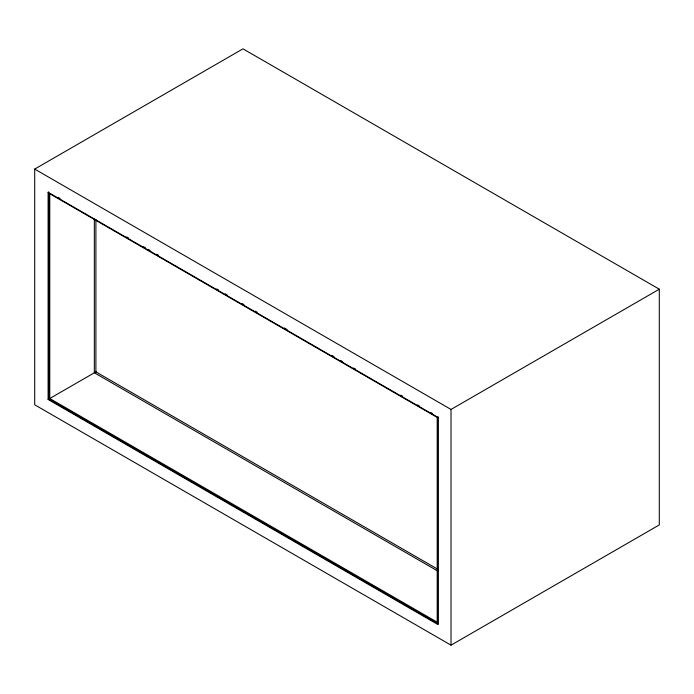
<?xml version="1.0" encoding="UTF-8"?>
<svg xmlns="http://www.w3.org/2000/svg" width="694" height="694" viewBox="0 0 694 694"><rect width="100%" height="100%" fill="white"/><g stroke="black" fill="none" stroke-linecap="round" stroke-linejoin="round"><path stroke-width="1.04" d="M34.7 169.084L242.978 48.832L659.3 289.198L659.3 524.916L451.022 645.168L34.7 404.802L34.7 169.084L451.022 409.443L659.3 289.198M48.103 192.299L48.727 191.943L48.727 399.111L438.244 623.993L438.244 416.825L437.619 417.181L48.103 192.299L48.103 399.475L437.619 624.357L438.244 623.993M48.103 399.475L48.727 399.111M49.768 398.512L437.203 622.188L437.203 417.424L49.768 193.739L49.768 398.512L96.293 371.654M58.114 197.356L59.996 198.441M126.629 236.914L128.511 237.999M143.528 246.674L145.402 247.749M148.221 249.38L150.095 250.465M156.671 254.256L158.544 255.34M216.736 288.938L218.61 290.023M225.186 293.814L227.059 294.898M242.076 303.564L243.958 304.649M255.219 311.155L257.092 312.239M284.314 327.95L287.125 329.581M332.183 355.588L334.057 356.673M340.633 360.464L342.506 361.548M353.767 368.054L355.649 369.139M400.698 395.146L402.572 396.231M417.588 404.897L419.471 405.981M430.731 412.488L432.614 413.572M438.027 569.401L95.902 371.871L95.902 219.382M437.68 570.997L94.341 372.773L94.341 218.931M451.022 409.443L451.022 645.168M437.619 417.181L437.619 624.357"/></g></svg>
